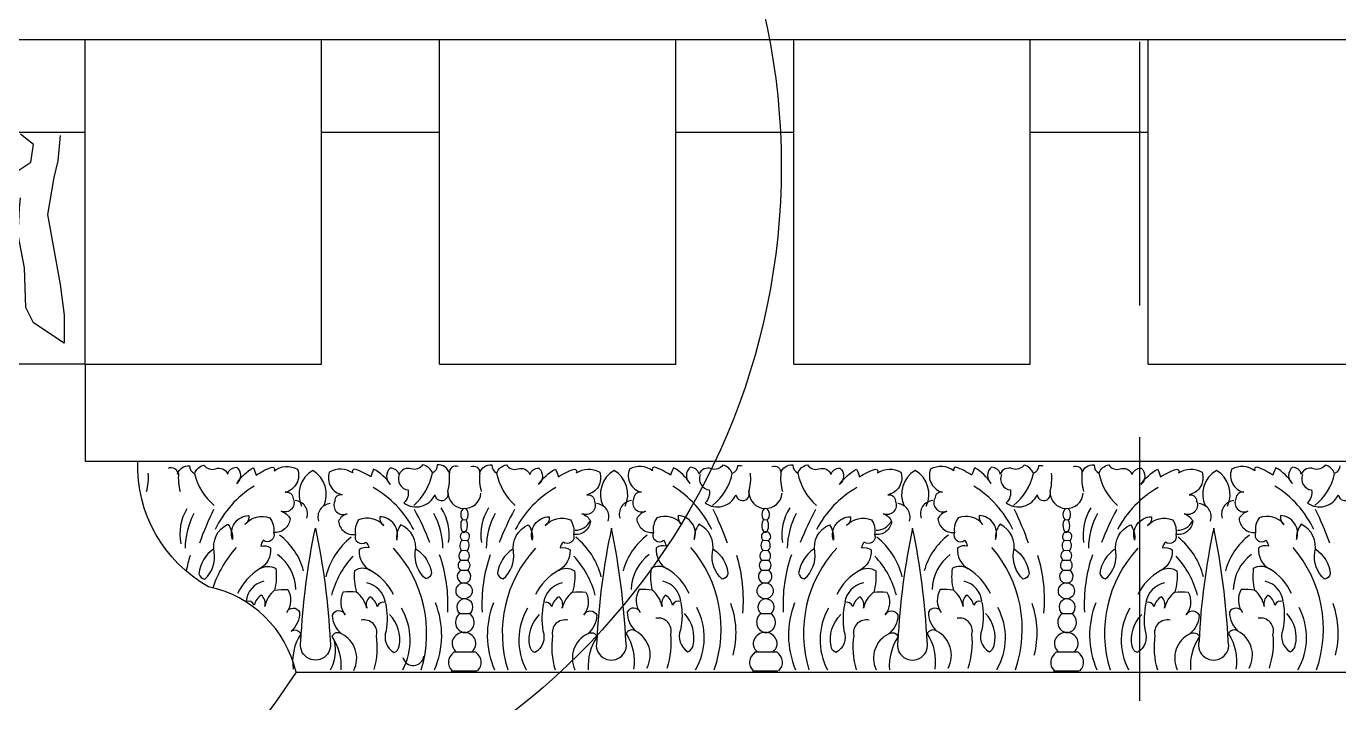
# Model space of a CAD drawing. Extents: x 225 to 2401, y 148 to 3508.
# Drawn here: x 476.3 to 725.2, y 2962.7 to 3091 of the extents above; entities that cross this region are included whole.
import ezdxf

# ---------------------------------------------------------------- set-up
doc = ezdxf.new("R2010")
doc.units = 0
doc.header["$LTSCALE"] = 10
doc.header["$MEASUREMENT"] = 0
doc.linetypes.add('HIDDEN', pattern=[0.375, 0.25, -0.125])
for name, color, linetype in [('3', 3, 'CONTINUOUS'), ('4', 4, 'CONTINUOUS'), ('7', 7, 'CONTINUOUS'), ('BH', 3, 'CONTINUOUS')]:
    doc.layers.add(name, color=color, linetype=linetype)

msp = doc.modelspace()

# ---------------------------------------------------------------- linework, layer by layer
at = {"layer": '3', "linetype": 'HIDDEN', "ltscale": 20}
msp.add_line((687.43, 338), (687.43, 3507.88), dxfattribs=at)
at = {"layer": '3'}
for p, q in [((532.23, 3026.87), (532.23, 3088.47)), ((554.63, 3026.87), (554.63, 3088.47)), ((599.43, 3026.87), (599.43, 3088.47)), ((621.83, 3026.87), (621.83, 3088.47)), ((666.63, 3026.87), (666.63, 3088.47)), ((689.03, 3026.87), (689.03, 3088.47)), ((454.14, 3070.87), (487.43, 3070.87)), ((532.23, 3070.87), (554.63, 3070.87)), ((599.43, 3070.87), (621.83, 3070.87)), ((666.63, 3070.87), (689.03, 3070.87)), ((487.43, 3026.87), (487.43, 3026.87)), ((487.43, 3026.87), (532.23, 3026.87)), ((554.63, 3026.87), (599.43, 3026.87)), ((621.83, 3026.87), (666.63, 3026.87)), ((689.03, 3026.87), (733.83, 3026.87))]:
    msp.add_line(p, q, dxfattribs=at)
at = {"layer": '4'}
for p, q in [((442.43, 3088.47), (487.43, 3088.47)), ((487.43, 3026.87), (487.43, 3088.47)), ((487.43, 3026.87), (446.34, 3026.87)), ((487.43, 3026.87), (487.43, 3008.47)), ((487.43, 3008.47), (497.43, 3008.47))]:
    msp.add_line(p, q, dxfattribs=at)
msp.add_lwpolyline([(527.43, 2968.47, 0.291833), (510.83, 2984.65, -0.281556), (497.43, 3008.47)], format="xyb", dxfattribs=at)
msp.add_lwpolyline([(527.43, 2968.47), (523.74, 2963.03), (520.08, 2958.04)], dxfattribs=at)
at = {"layer": '7'}
for p, q in [((487.43, 3088.47), (1378.58, 3088.47)), ((497.43, 3008.47), (1384.05, 3008.47)), ((527.43, 2968.47), (1389.6, 2968.47))]:
    msp.add_line(p, q, dxfattribs=at)
at = {"layer": 'BH'}
for p, q in [((558.98, 2997.43), (559.67, 2997.34)), ((616.1, 2997.43), (616.78, 2997.34)), ((673.21, 2997.43), (673.9, 2997.34)), ((558.91, 2993.48), (559.9, 2993.43)), ((616.02, 2993.48), (617.02, 2993.43)), ((673.14, 2993.48), (674.13, 2993.43)), ((558.68, 2989.68), (559.9, 2989.68)), ((559.83, 2991.46), (558.86, 2991.52)), ((615.79, 2989.68), (617.02, 2989.68)), ((616.94, 2991.46), (615.97, 2991.52)), ((672.91, 2989.68), (674.13, 2989.68)), ((674.06, 2991.46), (673.08, 2991.52)), ((558.68, 2987.78), (559.89, 2987.78)), ((615.8, 2987.78), (617.01, 2987.78)), ((672.91, 2987.78), (674.12, 2987.78)), ((558.54, 2979.58), (560.35, 2979.58)), ((615.65, 2979.58), (617.46, 2979.58)), ((672.77, 2979.58), (674.58, 2979.58)), ((557.41, 2972.31), (561.48, 2972.31)), ((614.52, 2972.31), (618.59, 2972.31)), ((671.63, 2972.31), (675.71, 2972.31)), ((556.87, 2968.74), (561.7, 2968.74)), ((613.98, 2968.74), (618.81, 2968.74)), ((671.09, 2968.74), (675.93, 2968.74))]:
    msp.add_line(p, q, dxfattribs=at)
for points in [[(453.68, 3069.03), (452.23, 3063.72), (450.05, 3061.3), (453.68, 3061.55), (457.06, 3064.2), (460.45, 3065.17), (460.21, 3069.03), (463.59, 3064.69), (464.8, 3063.48), (466.74, 3059.85), (466.01, 3055.51), (467.71, 3046.81), (466.98, 3039.56), (469.88, 3056.96), (472.78, 3060.1), (473.51, 3062.75), (477.14, 3065.17), (477.62, 3068.55), (475.2, 3070.48)], [(482.7, 3070.24), (482.22, 3065.41), (481.49, 3062.27), (480.28, 3055.27), (482.7, 3041.98), (483.43, 3036.18), (483.43, 3030.87), (477.62, 3034.73), (476.17, 3037.63), (475.93, 3045.12), (474.72, 3051.4), (474.96, 3056.47), (475.2, 3058.41)]]:
    msp.add_lwpolyline(points, dxfattribs=at)
for points in [[(503.22, 3007.17, -0.573429), (504.96, 3006, -0.36977), (507.2, 3007.61, 0.302947), (508.18, 3006.11, -0.267769), (509.97, 3007.71, 0.320201), (512.14, 3007.02, -0.413917), (514.48, 3006.03, -0.358749), (516.13, 3007.31, -0.480097), (516.17, 3004.24, -0.117233), (519.3, 3007.23, -0.029411), (519.89, 3005.81, -0.069387), (522.89, 3007.35, -0.618313), (523.28, 3006.65, -0.299925), (527.7, 3006.93, -0.456104), (525.39, 3002.59, -0.463773), (526.87, 3001.39, -0.692986), (524.62, 2998.97, -0.194352), (526.29, 2997.6, -0.42783), (523.15, 2994.97, -0.780584), (521.22, 2993.47, 0.133997), (520.72, 2992.37, -0.199452), (522.6, 2992.04, -0.293733), (520.52, 2988.03, -0.295023), (523.58, 2988.09, -0.100371), (523.35, 2984.03, -0.049108), (525.86, 2984.12, -0.301721), (525.65, 2979.8, -0.652797), (528.1, 2979.84, -0.220319), (526.5, 2976.24, -0.467713), (528.31, 2975.76, 0.179513), (526.89, 2969.02, 0.179513)], [(558.19, 3007.46, 0.573429), (556.5, 3006.23, 0.36977), (554.2, 3007.77, -0.302947), (553.28, 3006.23, 0.267769), (551.44, 3007.77, -0.320201), (549.29, 3007, 0.413917), (546.98, 3005.93, 0.358749), (545.29, 3007.15, 0.480097), (545.36, 3004.08, 0.117233), (542.13, 3006.96, 0.029411), (541.59, 3005.52, 0.069387), (538.53, 3006.96, 0.618313), (538.17, 3006.24, 0.299925), (533.74, 3006.37, 0.456104), (536.2, 3002.11, 0.463773), (534.76, 3000.86, 0.692986), (537.1, 2998.52, 0.194352), (535.48, 2997.09, 0.42783), (538.71, 2994.58, 0.780584), (540.69, 2993.14, -0.133997), (541.23, 2992.06, 0.199452), (539.37, 2991.66, 0.293733), (541.58, 2987.73, 0.295023), (538.52, 2987.68, 0.100371), (538.89, 2983.63, 0.049108), (536.38, 2983.63, 0.301721), (536.74, 2979.32, 0.652797), (534.3, 2979.27, 0.220319), (536.02, 2975.74, 0.467713), (534.22, 2975.2, -0.168884), (535.92, 2968.92, -0.168884)], [(560.56, 3007.46, -0.573429), (562.25, 3006.23, -0.36977), (564.56, 3007.77, 0.302947), (565.48, 3006.23, -0.267769), (567.32, 3007.77, 0.320201), (569.47, 3007, -0.413917), (571.78, 3005.93, -0.358749), (573.47, 3007.15, -0.480097), (573.4, 3004.08, -0.117233), (576.63, 3006.96, -0.029411), (577.17, 3005.52, -0.069387), (580.22, 3006.96, -0.618313), (580.58, 3006.24, -0.299925), (585.02, 3006.37, -0.456104), (582.56, 3002.11, -0.463773), (584, 3000.86, -0.692986), (581.66, 2998.52, -0.194352), (583.28, 2997.09, -0.42783), (580.04, 2994.58, -0.780584), (578.07, 2993.14, 0.133997), (577.53, 2992.06, -0.199452), (579.39, 2991.66, -0.293733), (577.18, 2987.73, -0.295023), (580.24, 2987.68, -0.100371), (579.87, 2983.63, -0.049108), (582.38, 2983.63, -0.301721), (582.02, 2979.32, -0.652797), (584.46, 2979.27, -0.220319), (582.74, 2975.74, -0.467713), (584.54, 2975.2, 0.168884), (582.84, 2968.92, 0.168884)], [(612.02, 3007.5, 0.106247), (611.13, 3007.61, -0.302947), (610.16, 3006.11, 0.267769), (608.37, 3007.71, -0.320201), (606.2, 3007.02, 0.413917), (603.86, 3006.03, 0.358749), (602.21, 3007.31, 0.480097), (602.17, 3004.24, 0.117233), (599.04, 3007.23, 0.029411), (598.45, 3005.81, 0.069387), (595.45, 3007.35, 0.618313), (595.06, 3006.65, 0.299925), (590.64, 3006.93, 0.456104), (592.95, 3002.59, 0.463773), (591.47, 3001.39, 0.692986), (593.72, 2998.97, 0.194352), (592.05, 2997.6, 0.42783), (595.19, 2994.97, 0.780584), (597.12, 2993.47, -0.133997), (597.62, 2992.37, 0.199452), (595.74, 2992.04, 0.293733), (597.82, 2988.03, 0.295023), (594.76, 2988.09, 0.100371), (594.99, 2984.03, 0.049108), (592.48, 2984.12, 0.301721), (592.69, 2979.8, 0.652797), (590.24, 2979.84, 0.220319), (591.84, 2976.24, 0.467713), (590.03, 2975.76, -0.179513), (591.45, 2969.02)], [(617.68, 3007.46, -0.573429), (619.37, 3006.23, -0.36977), (621.67, 3007.77, 0.302947), (622.59, 3006.23, -0.267769), (624.44, 3007.77, 0.320201), (626.59, 3007, -0.413917), (628.89, 3005.93, -0.358749), (630.58, 3007.15, -0.480097), (630.51, 3004.08, -0.117233), (633.75, 3006.96, -0.029411), (634.28, 3005.52, -0.069387), (637.34, 3006.96, -0.618313), (637.7, 3006.24, -0.299925), (642.13, 3006.37, -0.456104), (639.67, 3002.11, -0.463773), (641.11, 3000.86, -0.692986), (638.78, 2998.52, -0.194352), (640.39, 2997.09, -0.42783), (637.16, 2994.58, -0.780584), (635.18, 2993.14, 0.133997), (634.64, 2992.06, -0.199452), (636.51, 2991.66, -0.293733), (634.29, 2987.73, -0.295023), (637.36, 2987.68, -0.100371), (636.98, 2983.63, -0.049108), (639.49, 2983.63, -0.301721), (639.13, 2979.32, -0.652797), (641.58, 2979.27, -0.220319), (639.85, 2975.74, -0.467713), (641.65, 2975.2, 0.168884), (639.95, 2968.92, 0.168884)], [(669.14, 3007.5, 0.106247), (668.25, 3007.61, -0.302947), (667.27, 3006.11, 0.267769), (665.49, 3007.71, -0.320201), (663.31, 3007.02, 0.413917), (660.97, 3006.03, 0.358749), (659.32, 3007.31, 0.480097), (659.28, 3004.24, 0.117233), (656.15, 3007.23, 0.029411), (655.56, 3005.81, 0.069387), (652.56, 3007.35, 0.618313), (652.18, 3006.65, 0.299925), (647.75, 3006.93, 0.456104), (650.06, 3002.59, 0.463773), (648.58, 3001.39, 0.692986), (650.83, 2998.97, 0.194352), (649.16, 2997.6, 0.42783), (652.31, 2994.97, 0.780584), (654.23, 2993.47, -0.133997), (654.73, 2992.37, 0.199452), (652.86, 2992.04, 0.293733), (654.93, 2988.03, 0.295023), (651.87, 2988.09, 0.100371), (652.1, 2984.03, 0.049108), (649.59, 2984.12, 0.301721), (649.8, 2979.8, 0.652797), (647.36, 2979.84, 0.220319), (648.96, 2976.24, 0.467713), (647.14, 2975.76, -0.179513), (648.56, 2969.02)], [(674.79, 3007.46, -0.573429), (676.48, 3006.23, -0.36977), (678.78, 3007.77, 0.302947), (679.71, 3006.23, -0.267769), (681.55, 3007.77, 0.320201), (683.7, 3007, -0.413917), (686, 3005.93, -0.358749), (687.69, 3007.15, -0.480097), (687.63, 3004.08, -0.117233), (690.86, 3006.96, -0.029411), (691.4, 3005.52, -0.069387), (694.45, 3006.96, -0.618313), (694.81, 3006.24, -0.299925), (699.25, 3006.37, -0.456104), (696.79, 3002.11, -0.463773), (698.22, 3000.86, -0.692986), (695.89, 2998.52, -0.194352), (697.51, 2997.09, -0.42783), (694.27, 2994.58, -0.780584), (692.3, 2993.14, 0.133997), (691.76, 2992.06, -0.199452), (693.62, 2991.66, -0.293733), (691.4, 2987.73, -0.295023), (694.47, 2987.68, -0.100371), (694.09, 2983.63, -0.049108), (696.61, 2983.63, -0.301721), (696.25, 2979.32, -0.652797), (698.69, 2979.27, -0.220319), (696.97, 2975.74, -0.467713), (698.76, 2975.2, 0.168884), (697.07, 2968.92, 0.168884)], [(725.36, 3007.61, -0.302947), (724.39, 3006.11, 0.267769), (722.6, 3007.71, -0.320201), (720.42, 3007.02, 0.413917), (718.08, 3006.03, 0.358749), (716.44, 3007.31, 0.480097), (716.4, 3004.24, 0.117233), (713.27, 3007.23, 0.029411), (712.68, 3005.81, 0.069387), (709.68, 3007.35, 0.618313), (709.29, 3006.65, 0.299925), (704.86, 3006.93, 0.456104), (707.17, 3002.59, 0.463773), (705.69, 3001.39, 0.692986), (707.94, 2998.97, 0.194352), (706.28, 2997.6, 0.42783), (709.42, 2994.97, 0.780584), (711.35, 2993.47, -0.133997), (711.85, 2992.37, 0.199452), (709.97, 2992.04, 0.293733), (712.05, 2988.03, 0.295023), (708.98, 2988.09, 0.100371), (709.22, 2984.03, 0.049108), (706.7, 2984.12, 0.301721), (706.91, 2979.8, 0.652797), (704.47, 2979.84, 0.220319), (706.07, 2976.24, 0.467713), (704.26, 2975.76, -0.179513), (705.68, 2969.02)], [(546.98, 3005.93, 0.489215), (548.67, 3003.01, -0.259356), (547.9, 3000.56, 0.482736), (553.74, 3002.09, 1.111791), (556.2, 3002.7, 0.967638), (562.5, 3002.4)], [(604.1, 3005.93, 0.489215), (605.79, 3003.01, -0.259356), (605.02, 3000.56, 0.482736), (610.85, 3002.09, 1.111791), (613.31, 3002.7, 0.967638), (619.61, 3002.4)], [(661.21, 3005.93, 0.489215), (662.9, 3003.01, -0.259356), (662.13, 3000.56, 0.482736), (667.97, 3002.09, 1.111791), (670.42, 3002.7, 0.967638), (676.72, 3002.4)], [(718.32, 3005.93, 0.489215), (720.01, 3003.01, -0.259356), (719.24, 3000.56, 0.482736), (725.08, 3002.09, 1.111791), (727.54, 3002.7, 0.967638), (733.84, 3002.4)], [(511.76, 2991.81, 0.218051), (509, 2987.1, 0.291227), (510.11, 2986.07, 0.247652), (511.93, 2991.2, -0.353304), (514.51, 2996.51, -0.188849), (515.38, 2993.62, -0.504035), (518.45, 2998.18, -0.287044), (517.74, 2996.47, -0.324874), (522.46, 2997.71, -0.203571), (523.15, 2994.97)], [(550.21, 2991.81, -0.218051), (553.13, 2987.21, -0.291227), (552.05, 2986.13, -0.247652), (550.05, 2991.2, 0.353304), (547.29, 2996.41, 0.188849), (546.52, 2993.5, 0.504035), (543.3, 2997.95, 0.287044), (544.06, 2996.26, 0.324874), (539.3, 2997.33, 0.203571), (538.71, 2994.58)], [(568.55, 2991.81, 0.218051), (565.63, 2987.21, 0.291227), (566.71, 2986.13, 0.247652), (568.7, 2991.2, -0.353304), (571.47, 2996.41, -0.188849), (572.24, 2993.5, -0.504035), (575.46, 2997.95, -0.287044), (574.69, 2996.26, -0.324874), (579.46, 2997.33, -0.203571), (580.04, 2994.58)], [(606.58, 2991.81, -0.218051), (609.34, 2987.1, -0.291227), (608.23, 2986.07, -0.247652), (606.41, 2991.2, 0.353304), (603.83, 2996.51, 0.188849), (602.96, 2993.62, 0.504035), (599.89, 2998.18, 0.287044), (600.6, 2996.47, 0.324874), (595.88, 2997.71, 0.203571), (595.19, 2994.97)], [(625.66, 2991.81, 0.218051), (622.75, 2987.21, 0.291227), (623.82, 2986.13, 0.247652), (625.82, 2991.2, -0.353304), (628.58, 2996.41, -0.188849), (629.35, 2993.5, -0.504035), (632.58, 2997.95, -0.287044), (631.81, 2996.26, -0.324874), (636.57, 2997.33, -0.203571), (637.16, 2994.58)], [(663.7, 2991.81, -0.218051), (666.45, 2987.1, -0.291227), (665.34, 2986.07, -0.247652), (663.52, 2991.2, 0.353304), (660.94, 2996.51, 0.188849), (660.07, 2993.62, 0.504035), (657.01, 2998.18, 0.287044), (657.71, 2996.47, 0.324874), (652.99, 2997.71, 0.203571), (652.31, 2994.97)], [(682.78, 2991.81, 0.218051), (679.86, 2987.21, 0.291227), (680.93, 2986.13, 0.247652), (682.93, 2991.2, -0.353304), (685.7, 2996.41, -0.188849), (686.46, 2993.5, -0.504035), (689.69, 2997.95, -0.287044), (688.92, 2996.26, -0.324874), (693.68, 2997.33, -0.203571), (694.27, 2994.58)], [(720.81, 2991.81, -0.218051), (723.57, 2987.1, -0.291227), (722.46, 2986.07, -0.247652), (720.64, 2991.2, 0.353304), (718.06, 2996.51, 0.188849), (717.19, 2993.62, 0.504035), (714.12, 2998.18, 0.287044), (714.83, 2996.47, 0.324874), (710.11, 2997.71, 0.203571), (709.42, 2994.97)], [(544.37, 2981.53, -0.096318), (544.52, 2976.31, 0.374381), (546.06, 2972.17, 0.265598), (546.98, 2973.4, 0.255221), (545.14, 2979.38, 0.255221)], [(574.39, 2981.53, 0.096318), (574.23, 2976.31, -0.374381), (572.7, 2972.17, -0.265598), (571.78, 2973.4, -0.255221), (573.62, 2979.38, -0.255221)], [(600.39, 2981.74, -0.096318), (600.36, 2976.52, 0.374381), (601.75, 2972.32, 0.265598), (602.72, 2973.52, 0.255221), (601.08, 2979.56, 0.255221)], [(631.5, 2981.53, 0.096318), (631.35, 2976.31, -0.374381), (629.81, 2972.17, -0.265598), (628.89, 2973.4, -0.255221), (630.73, 2979.38, -0.255221)], [(657.51, 2981.74, -0.096318), (657.48, 2976.52, 0.374381), (658.87, 2972.32, 0.265598), (659.83, 2973.52, 0.255221), (658.2, 2979.56, 0.255221)], [(688.61, 2981.53, 0.096318), (688.46, 2976.31, -0.374381), (686.93, 2972.17, -0.265598), (686, 2973.4, -0.255221), (687.85, 2979.38, -0.255221)], [(714.62, 2981.74, -0.096318), (714.59, 2976.52, 0.374381), (715.98, 2972.32, 0.265598), (716.94, 2973.52, 0.255221), (715.31, 2979.56, 0.255221)]]:
    msp.add_lwpolyline(points, format="xyb", dxfattribs=at)
for points in [[(531.09, 2995.75, -0.041023), (533.88, 2974.31, -1.289902), (528.35, 2974.31, -0.038997)], [(587.25, 2995.75, 0.041023), (584.46, 2974.31, 1.289902), (589.99, 2974.31, 0.038997)], [(644.37, 2995.75, 0.041023), (641.57, 2974.31, 1.289902), (647.11, 2974.31, 0.038997)], [(701.48, 2995.75, 0.041023), (698.68, 2974.31, 1.289902), (704.22, 2974.31, 0.038997)]]:
    msp.add_lwpolyline(points, format="xyb", close=True, dxfattribs=at)
msp.add_circle((488.78, 3064.38), 130.67, dxfattribs=at)
for centre, radius, start, end in [((489.54, 3005.31), 9.89, 344.7101, 5.3403), ((514.99, 3005.31), 9.89, 174.6597, 195.2899), ((518.61, 3008.44), 10.69, 192.5818, 231.2811), ((533.28, 3002.17), 5.28, 120.644, 204.9714), ((527.9, 3002.17), 5.28, 335.0286, 59.356), ((542.77, 3008.19), 10.69, 310.7264, 349.4257), ((546.66, 3005.31), 9.89, 344.7101, 5.3403), ((572.1, 3005.31), 9.89, 174.6597, 195.2899), ((575.98, 3008.19), 10.69, 190.5743, 229.2736), ((590.44, 3002.17), 5.28, 120.644, 204.9714), ((585.06, 3002.17), 5.28, 335.0286, 59.356), ((599.73, 3008.44), 10.69, 308.7189, 347.4182), ((603.77, 3005.31), 9.89, 344.7101, 5.3403), ((629.22, 3005.31), 9.89, 174.6597, 195.2899), ((633.1, 3008.19), 10.69, 190.5743, 229.2736), ((647.55, 3002.17), 5.28, 120.644, 204.9714), ((642.17, 3002.17), 5.28, 335.0286, 59.356), ((656.84, 3008.44), 10.69, 308.7189, 347.4182), ((660.88, 3005.31), 9.89, 344.7101, 5.3403), ((686.33, 3005.31), 9.89, 174.6597, 195.2899), ((690.21, 3008.19), 10.69, 190.5743, 229.2736), ((704.67, 3002.17), 5.28, 120.644, 204.9714), ((699.29, 3002.17), 5.28, 335.0286, 59.356), ((713.96, 3008.44), 10.69, 308.7189, 347.4182), ((529.67, 2987.16), 19.47, 121.5749, 154.6288), ((532.46, 2986.54), 19.47, 27.3787, 60.4326), ((586.3, 2986.54), 19.47, 119.5674, 152.6213), ((588.67, 2987.16), 19.47, 25.3712, 58.4251), ((643.41, 2986.54), 19.47, 119.5674, 152.6213), ((645.78, 2987.16), 19.47, 25.3712, 58.4251), ((700.52, 2986.54), 19.47, 119.5674, 152.6213), ((702.89, 2987.16), 19.47, 25.3712, 58.4251), ((527.08, 2998.47), 2.53, 341.586, 85.8478), ((534.1, 2997.91), 2.53, 94.1522, 198.414), ((546.87, 2994.5), 9.59, 351.258, 32.4082), ((572.05, 2994.5), 9.59, 147.5918, 188.742), ((584.24, 2997.91), 2.53, 341.586, 85.8478), ((591.26, 2998.47), 2.53, 94.1522, 198.414), ((629.16, 2994.5), 9.59, 147.5918, 188.742), ((641.35, 2997.91), 2.53, 341.586, 85.8478), ((648.37, 2998.47), 2.53, 94.1522, 198.414), ((686.27, 2994.5), 9.59, 147.5918, 188.742), ((698.47, 2997.91), 2.53, 341.586, 85.8478), ((705.49, 2998.47), 2.53, 94.1522, 198.414), ((514.99, 2994.61), 9.59, 149.5993, 190.7495), ((520.99, 2991.74), 14.62, 152.166, 179.1075), ((570.05, 2970.99), 64.78, 154.0532, 160.1902), ((492.68, 2968.96), 64.78, 21.8173, 27.9543), ((540.66, 2991.74), 14.62, 0.8925, 27.834), ((578.1, 2991.74), 14.62, 152.166, 179.1075), ((626.08, 2968.96), 64.78, 152.0457, 158.1827), ((580.48, 2998.38), 2.99, 267.6228, 334.9831), ((548.29, 2970.99), 64.78, 19.8098, 25.9468), ((635.21, 2991.74), 14.62, 152.166, 179.1075), ((683.19, 2968.96), 64.78, 152.0457, 158.1827), ((637.59, 2998.38), 2.99, 267.6228, 334.9831), ((605.41, 2970.99), 64.78, 19.8098, 25.9468), ((692.33, 2991.74), 14.62, 152.166, 179.1075), ((740.3, 2968.96), 64.78, 152.0457, 158.1827), ((694.71, 2998.38), 2.99, 267.6228, 334.9831), ((662.52, 2970.99), 64.78, 19.8098, 25.9468), ((533.95, 2976.64), 23.66, 139.1817, 160.6854), ((516.43, 2984.24), 12.91, 15.516, 52.3972), ((546.43, 2983.26), 13.77, 128.4816, 166.2805), ((571.91, 2983.26), 13.77, 13.7195, 51.5184), ((601.91, 2984.24), 12.91, 127.6028, 164.484), ((584.39, 2976.64), 23.66, 340.9343, 40.8183), ((629.03, 2983.26), 13.77, 13.7195, 51.5184), ((659.02, 2984.24), 12.91, 127.6028, 164.484), ((641.5, 2976.64), 23.66, 340.9343, 40.8183), ((686.14, 2983.26), 13.77, 13.7195, 51.5184), ((716.14, 2984.24), 12.91, 127.6028, 164.484), ((698.61, 2976.64), 23.66, 340.9343, 40.8183), ((534.35, 2982.2), 28.28, 162.7668, 168.9814), ((518.76, 2983.87), 8.63, 1.707, 53.1557), ((551.25, 2978.48), 17.7, 137.3795, 164.9498), ((528.55, 2975.88), 23.66, 342.881, 42.8258), ((527.96, 2981.42), 28.28, 356.8095, 19.2407), ((590.96, 2981.42), 28.28, 160.7593, 183.1905), ((590.2, 2975.88), 23.66, 137.1742, 197.119), ((567.09, 2978.48), 17.7, 15.0502, 42.6205), ((599.58, 2983.87), 8.63, 126.8443, 178.293), ((583.99, 2982.2), 28.28, 354.802, 17.2332), ((648.07, 2981.42), 28.28, 160.7593, 183.1905), ((647.32, 2975.88), 23.66, 137.1742, 197.119), ((624.2, 2978.48), 17.7, 15.0502, 42.6205), ((656.69, 2983.87), 8.63, 126.8443, 178.293), ((641.1, 2982.2), 28.28, 354.802, 17.2332), ((705.19, 2981.42), 28.28, 160.7593, 183.1905), ((704.43, 2975.88), 23.66, 137.1742, 197.119), ((681.31, 2978.48), 17.7, 15.0502, 42.6205), ((713.81, 2983.87), 8.63, 126.8443, 178.293), ((526, 2978.95), 10.61, 121.0964, 155.3864), ((536.42, 2978.46), 10.61, 26.6211, 60.9111), ((582.33, 2978.46), 10.61, 119.0889, 153.3789), ((592.34, 2978.95), 10.61, 24.6136, 58.9036), ((639.45, 2978.46), 10.61, 119.0889, 153.3789), ((649.46, 2978.95), 10.61, 24.6136, 58.9036), ((696.56, 2978.46), 10.61, 119.0889, 153.3789), ((706.57, 2978.95), 10.61, 24.6136, 58.9036), ((522.32, 2981.4), 4.41, 102.834, 173.5608), ((540.01, 2981.04), 4.41, 8.4467, 79.1735), ((578.75, 2981.04), 4.41, 100.8265, 171.5533), ((596.02, 2981.4), 4.41, 6.4392, 77.166), ((635.86, 2981.04), 4.41, 100.8265, 171.5533), ((653.13, 2981.4), 4.41, 6.4392, 77.166), ((692.98, 2981.04), 4.41, 100.8265, 171.5533), ((710.24, 2981.4), 4.41, 6.4392, 77.166), ((522.37, 2980.58), 2.92, 121.9024, 168.3172), ((519.57, 2981.49), 2.01, 344.2514, 51.6852), ((526.67, 2979.96), 5.25, 129.223, 169.2415), ((535.72, 2979.45), 5.25, 12.7661, 52.7845), ((542.75, 2981.22), 2.01, 130.3223, 197.7561), ((540, 2980.22), 2.92, 13.6904, 60.1051), ((578.76, 2980.22), 2.92, 119.8949, 166.3096), ((576, 2981.22), 2.01, 342.2439, 49.6777), ((583.04, 2979.45), 5.25, 127.2155, 167.2339), ((591.67, 2979.96), 5.25, 10.7585, 50.777), ((598.77, 2981.49), 2.01, 128.3148, 195.7486), ((595.97, 2980.58), 2.92, 11.6828, 58.0976), ((635.88, 2980.22), 2.92, 119.8949, 166.3096), ((633.12, 2981.22), 2.01, 342.2439, 49.6777), ((640.15, 2979.45), 5.25, 127.2155, 167.2339), ((648.78, 2979.96), 5.25, 10.7585, 50.777), ((655.88, 2981.49), 2.01, 128.3148, 195.7486), ((653.09, 2980.58), 2.92, 11.6828, 58.0976), ((692.99, 2980.22), 2.92, 119.8949, 166.3096), ((690.23, 2981.22), 2.01, 342.2439, 49.6777), ((697.27, 2979.45), 5.25, 127.2155, 167.2339), ((705.9, 2979.96), 5.25, 10.7585, 50.777), ((712.99, 2981.49), 2.01, 128.3148, 195.7486), ((710.2, 2980.58), 2.92, 11.6828, 58.0976), ((518.33, 2980.67), 1.28, 23.2051, 107.7263), ((544.02, 2980.45), 1.28, 74.2812, 158.8024), ((536.96, 2974.55), 12.11, 332.2463, 30.0141), ((538.4, 2975.47), 16.65, 336.8281, 21.5495), ((580.35, 2975.47), 16.65, 158.4505, 203.1719), ((581.8, 2974.55), 12.11, 149.9859, 207.7537), ((574.73, 2980.45), 1.28, 21.1976, 105.7188), ((600.01, 2980.67), 1.28, 72.2737, 156.7949), ((592.74, 2975.02), 12.11, 329.6999, 28.0066), ((594.22, 2975.89), 16.65, 345.3705, 19.5419), ((637.47, 2975.47), 16.65, 158.4505, 203.1719), ((638.91, 2974.55), 12.11, 149.9859, 207.7537), ((631.85, 2980.45), 1.28, 21.1976, 105.7188), ((657.12, 2980.67), 1.28, 72.2737, 156.7949), ((649.85, 2975.02), 12.11, 329.6999, 28.0066), ((651.33, 2975.89), 16.65, 345.3705, 19.5419), ((694.58, 2975.47), 16.65, 158.4505, 203.1719), ((696.03, 2974.55), 12.11, 149.9859, 207.7537), ((688.96, 2980.45), 1.28, 21.1976, 105.7188), ((714.24, 2980.67), 1.28, 72.2737, 156.7949), ((706.97, 2975.02), 12.11, 329.6999, 28.0066), ((708.44, 2975.89), 16.65, 345.3705, 19.5419), ((540.32, 2975.94), 2.43, 346.8825, 103.1755), ((578.44, 2975.94), 2.43, 76.8245, 193.1175), ((596.14, 2976.3), 2.43, 344.875, 101.168), ((635.56, 2975.94), 2.43, 76.8245, 193.1175), ((653.26, 2976.3), 2.43, 344.875, 101.168), ((692.67, 2975.94), 2.43, 76.8245, 193.1175), ((710.37, 2976.3), 2.43, 344.875, 101.168), ((533.8, 2971.11), 5.13, 333.1978, 64.3769), ((527.72, 2973.22), 15.12, 343.5754, 8.2451), ((591.04, 2973.22), 15.12, 171.7549, 196.5497), ((584.96, 2971.11), 5.13, 115.6231, 205.2887), ((589.46, 2971.69), 5.13, 331.1903, 62.3694), ((583.46, 2974.02), 15.12, 341.5678, 6.2376), ((648.16, 2973.22), 15.12, 171.7549, 196.5497), ((642.07, 2971.11), 5.13, 115.6231, 205.2887), ((646.58, 2971.69), 5.13, 331.1903, 62.3694), ((640.57, 2974.02), 15.12, 341.5678, 6.2376), ((705.27, 2973.22), 15.12, 171.7549, 196.5497), ((699.19, 2971.11), 5.13, 115.6231, 205.2887), ((703.69, 2971.69), 5.13, 331.1903, 62.3694), ((697.68, 2974.02), 15.12, 341.5678, 6.2376), ((527.88, 2972.48), 7.06, 329.6981, 15.1239), ((549.66, 2971.73), 2.01, 193.6366, 353.5087)]:
    msp.add_arc(centre, radius, start, end, dxfattribs=at)
for centre, major_axis, ratio, start_param, end_param in [((559.38, 2998.37), (0, -1.13), 0.643507, 0.419291, 5.711038), ((616.49, 2998.37), (0, -1.13), 0.643507, 0.419291, 5.711038), ((673.6, 2998.37), (0, -1.13), 0.643507, 0.419291, 5.711038), ((559.3, 2996.28), (0, -1.31), 0.492431, 3.646948, 8.802358), ((616.41, 2996.28), (0, -1.31), 0.492431, 3.646948, 8.802358), ((673.52, 2996.28), (0, -1.31), 0.492431, 3.646948, 8.802358), ((559.45, 2994.19), (-0.887, 0), 1, 2.113406, 7.2017), ((616.56, 2994.19), (-0.887, 0), 1, 2.113406, 7.2017), ((673.67, 2994.19), (-0.887, 0), 1, 2.113406, 7.2017), ((559.38, 2992.48), (0, -1.18), 0.750615, 3.697414, 5.658901), ((559.38, 2992.48), (0, -1.18), 0.750615, 6.821838, 8.7866), ((616.49, 2992.48), (0, -1.18), 0.750615, 3.697414, 5.658901), ((616.49, 2992.48), (0, -1.18), 0.750615, 6.821838, 8.7866), ((673.6, 2992.48), (0, -1.18), 0.750615, 3.697414, 5.658901), ((673.6, 2992.48), (0, -1.18), 0.750615, 6.821838, 8.7866), ((559.29, 2988.73), (-1.13, 0), 1, 5.281494, 7.289997), ((559.3, 2990.54), (0, -1.08), 0.951401, 3.582782, 5.639701), ((559.3, 2990.54), (0, -1.08), 0.951401, 0.635968, 2.591907), ((559.29, 2988.73), (-1.13, 0), 1, 2.134781, 4.135384), ((616.4, 2988.73), (-1.13, 0), 1, 5.281494, 7.289997), ((616.41, 2990.54), (0, -1.08), 0.951401, 3.582782, 5.639701), ((616.41, 2990.54), (0, -1.08), 0.951401, 0.635968, 2.591907), ((616.4, 2988.73), (-1.13, 0), 1, 2.134781, 4.135384), ((673.52, 2988.73), (-1.13, 0), 1, 5.281494, 7.289997), ((673.52, 2990.54), (0, -1.08), 0.951401, 3.582782, 5.639701), ((673.52, 2990.54), (0, -1.08), 0.951401, 0.635968, 2.591907), ((673.52, 2988.73), (-1.13, 0), 1, 2.134781, 4.135384), ((559.29, 2986.64), (-1.29, 0), 1, 5.199118, 10.508845), ((616.4, 2986.64), (-1.29, 0), 1, 5.199118, 10.508845), ((673.52, 2986.64), (-1.29, 0), 1, 5.199118, 10.508845), ((559.45, 2980.82), (-1.53, 0), 1, 2.201864, 7.220312), ((616.56, 2980.82), (-1.53, 0), 1, 2.201864, 7.220312), ((673.67, 2980.82), (-1.53, 0), 1, 2.201864, 7.220312), ((559.44, 2977.92), (0, -1.94), 0.916669, 3.676117, 8.887868), ((616.56, 2977.92), (0, -1.94), 0.916669, 3.676117, 8.887868), ((673.67, 2977.92), (0, -1.94), 0.916669, 3.676117, 8.887868), ((559.28, 2973.89), (-2.26, 0), 0.928571, 2.288252, 7.136526), ((616.4, 2973.89), (-2.26, 0), 0.928571, 2.288252, 7.136526), ((673.51, 2973.89), (-2.26, 0), 0.928571, 2.288252, 7.136526), ((559.54, 2970.57), (3.18, 0.75), 0.777754, 2.109946, 3.63698), ((559.34, 2970.57), (-3.18, 0.75), 0.777754, 2.646206, 4.17324), ((616.66, 2970.57), (3.18, 0.75), 0.777754, 2.109946, 3.63698), ((616.46, 2970.57), (-3.18, 0.75), 0.777754, 2.646206, 4.17324), ((673.77, 2970.57), (3.18, 0.75), 0.777754, 2.109946, 3.63698), ((673.57, 2970.57), (-3.18, 0.75), 0.777754, 2.646206, 4.17324)]:
    msp.add_ellipse(centre, major_axis=major_axis, ratio=ratio, start_param=start_param, end_param=end_param, dxfattribs=at)
for centre in [(559.3, 2983.88), (616.41, 2983.88), (673.53, 2983.88)]:
    msp.add_ellipse(centre, major_axis=(-1.53, 0), ratio=1, dxfattribs=at)

doc.saveas('drawing.dxf')
